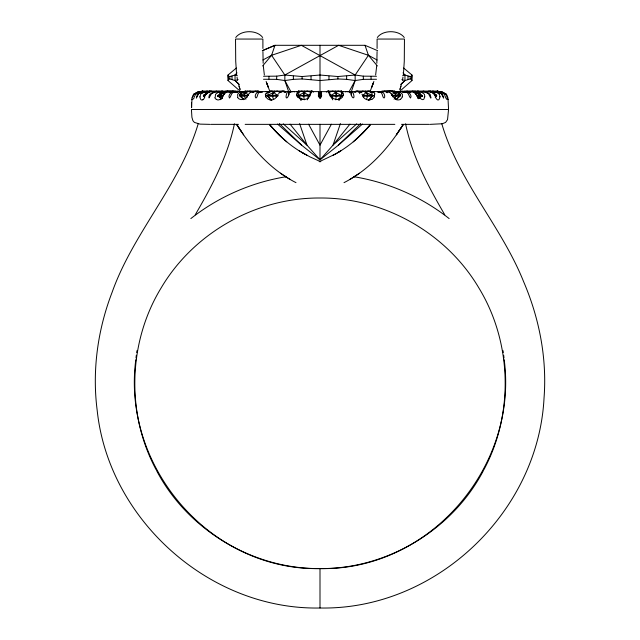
<?xml version="1.0" encoding="UTF-8"?>
<svg xmlns="http://www.w3.org/2000/svg" width="640" height="640" viewBox="0 0 640 640"><rect width="100%" height="100%" fill="white"/><g stroke="black" fill="none" stroke-linecap="round" stroke-linejoin="round"><path stroke-width="0.96" d="M310.528 92.176L310.768 91.624L318.792 91.608C319.208 93.368 317.784 97.496 320.192 97.984C321.8 97.496 320.952 92.264 321.184 95.12C321.2 100 318.016 97.832 318.792 93.312M321.208 94.304L321.208 91.64L329.28 91.664M359.616 91.664L341.48 91.608L341.536 92.184M318.792 93.048L318.792 91.648M318.792 92.344L318.792 91.936M321.208 93.888L321.208 91.608L321.208 92.048M377.088 48.496L377.096 39.056L404.456 39.056L404.28 61.312L403.432 73.984M321.216 93.312L321.208 93.568M321.208 93.392L321.208 92.224M377.072 51.592L376.832 63.264M321.2 94.4L321.144 95.752L321.176 95.296M284.552 91.792L285.584 91.864M437.576 92.184L437.664 91.624L440.224 91.768A17 17 0 0 1 442.344 92.104L446.432 94.216L447.976 97.952L448.56 109.504L447.536 119.648L445.608 122.408L442.344 123.752L430.224 124.36M199.84 96.928L200.736 94.216A5.264 5.08 58.5 0 1 202.112 93.008L202.256 92.976M329.2 92.544L329.232 91.624M394.072 99.216L396.208 96.128L394.16 92.512L394.24 91.08L397.912 92.512L400.576 94.776M261.688 91.864L259.888 91.608L259.848 92.168M370.808 92.184L371.176 91.664M343.28 94.48L342.52 96.928M359.368 91.624L359.328 92.184M376.696 65.896L375.64 74.976M296.72 94.216L297.24 92.512M270.688 99.992L267.824 96.128L268.08 92.512L270.16 91.08L284.088 91.08L285.472 92.032L284.088 91.08M310.504 92.424L310.304 94.216M387.24 91.664L386.76 92.184M191.52 102.976L191.584 107.728L192.016 98.008M430.656 97.936L428.528 93.8L425.336 92.112A16.976 14.704 -89.9 0 0 423.504 91.776L423.192 91.736A36.88 31.944 -89.5 0 0 421.912 91.64L417.28 91.624L417.216 92.184M396.624 92.184L396.672 91.624L399.76 92.176M135.808 359.776C121.624 467.024 210.784 570.848 320 568.584C429.216 570.848 518.376 467.024 504.192 359.776M136.016 357.96L136.32 355.232M410.304 91.664L409.656 92.184M443.52 97.936L441.416 93.8L437.856 92.112A16.992 16.408 -89.7 0 0 435.808 91.776L435.456 91.736A36.952 35.704 -89 0 0 434.032 91.64L431.264 91.624L431.184 92.184A4.864 4.832 5.8 0 1 431.128 92.544M424.84 96.928L424.488 94.48A3.976 3.568 -23.1 0 0 424.328 94.224L421.864 92.424A12.304 10.408 87.4 0 0 421.152 92.144M427.2 91.664L426.512 91.624L426.424 92.184M220.008 91.792L220.48 91.624M192.6 97.616L193.728 94.48M436.784 91.664L436.032 91.624L435.944 92.184M443.704 97.92L442.432 94.216L438.48 92.112A16.992 16.408 89.9 0 0 436.432 91.776L434.304 91.624A5.328 5.2 87.7 0 1 434.192 92.552M335.792 99.84L336.336 95.336L335.464 91.08M136.664 352.512L136.944 350.704M304.208 99.84L303.664 95.336L304.536 91.08M303.664 95.336L308.784 95.336L310.008 95.504L310.008 95.96L296.704 95.904L303.664 95.336L304.104 92.512L307.184 91.08L311.336 92.512L311.408 91.08L313.24 91.792M402.424 80.248L402.992 77.152M308.424 97.984L308.784 95.336L310.696 93.216M192.048 97.848L193.568 94.216L197.664 92.112A17 17 0 0 1 199.784 91.776L202.344 91.624L202.432 92.184A4.864 4.848 55.6 0 0 202.44 92.56M234.424 123.8C227.712 156.456 211.864 186.248 195.232 214.8M310.256 94.48L309.192 96.928A6.984 6.48 6.9 0 1 297.984 97.064M265.36 94.216L265.712 96.928M400.936 86.296L399.912 89.552L401.736 83.312M198.304 123.4C180.272 184.728 133.352 232.36 112.064 292.424C97.704 329.752 92.048 370.536 97.176 410.272C108.6 519.712 209.704 610.208 320 608C435.12 610.248 538.176 512.696 544.032 398.072C547.12 358.344 539.288 318.208 523.624 281.696C501.472 226.304 458.4 181.112 441.696 123.4M402.368 96.928L402.4 94.48A3.976 3.272 -44.6 0 0 402.328 94.192L400.336 92.424A12.312 8.344 88.1 0 0 399.768 92.128M262.656 65.92L271.584 55.304L274.976 45.304L365.024 45.304L377.672 50.688M340.392 123.624L333.016 145.168L320 159.832L301.584 145.168L277.56 124.064M351.304 91.784L355.152 80.544L355.152 75.024L368.416 55.304L365.024 45.304M373.88 81.44L371.736 87.208L373.528 82.472M321.496 95.96L321.6 95.336L321.656 95.96M372.68 84.736L373.24 83.224M318.504 95.504L318.4 96.128L318.344 95.504M240.784 91.752L228.024 80.544L228.472 79.36L228.024 75.024L236.352 68.024M370.488 90.472L372.52 85.16M194.256 96.928L195.512 94.48M436.656 95.336L435.104 95.504L435.656 96.128C439.32 95.72 431.528 92.328 430.48 91.08L436.656 95.336L436.656 96.128L435.232 97.368M235.76 37.496C241.336 29.768 257.096 29.768 262.68 37.496M377.32 37.496C382.904 29.768 398.664 29.768 404.24 37.496M399.216 91.752L411.976 80.544L411.528 79.36L411.976 75.024L403.648 68.024M277.912 94.48L276.624 96.928M307.28 99.84L308.784 96.128M339.16 100.344L342.392 92.512L341.352 91.08L327.896 91.08L326.408 91.792M415.752 94.632L416.656 92.512L415.616 91.08C409.44 90.864 403.912 91.088 398.232 91.864M366.44 99.504L367.904 95.336L365.344 91.08M273.56 99.504L272.096 95.336L274.656 91.08M268.08 92.512L272.192 91.08L277.128 95.336L277.128 96.128L267.824 96.128L266.192 95.56L272.096 95.336L273.384 92.512L277.128 91.08L280.872 92.512L282.048 91.08L284.52 91.936M374.296 96.928L374.648 94.232M431.008 97.92L430.088 94.216L426.544 92.112A16.976 14.704 89.9 0 0 424.72 91.776L422.808 91.624L426.512 91.624M483.816 469.824C514.008 413.824 512.04 342.352 478.928 288.04C446.488 232.944 383.928 197.512 320 198.008C256.072 197.512 193.512 232.944 161.072 288.04C127.96 342.352 125.992 413.824 156.184 469.824M204.36 96.928L205.976 94.216M196.488 97.92L198.584 93.8L202.144 92.112A16.992 16.408 89.9 0 1 204.192 91.776L208.736 91.624L208.816 92.184M331.4 124.208L320 145.168L308.6 124.208M348.976 91.896L355.152 80.544L363.312 79.36L376.496 79.264M248.44 94.48L247.008 96.928M483.408 470.64C452.344 530.04 387.032 569.192 320 568.584C252.968 569.192 187.656 530.04 156.592 470.64M220.568 93.928L221.408 92.512C227.84 89.328 235.168 91.24 241.768 91.864M243.784 99.696L240.408 96.128L240.408 95.336L242.088 92.512L245.064 91.08L258.52 91.08L260.752 92.152M248.584 94.216L250.232 92.424M222.344 96.928L223.816 94.48M420.856 95.504L421.92 96.128L422.024 95.504M402.872 125.168L396.336 134.856L403.064 124.88L398.776 131.336C384.784 152.304 366.68 171.136 344 182.648M338.6 99.992L341.2 96.128L343.296 95.56L329.992 95.504L329.992 95.96L331.216 96.128L341.2 96.128M245.928 99.216L243.792 95.336L245.832 92.512L247.872 91.08M223.448 91.08L202.184 91.08L201.152 92.512L202.864 91.936M243.904 99.44L239.344 95.56L243.792 95.336L245.84 92.512L249.992 91.08L253.072 92.512L255.28 91.08L258.696 92.224M218 95.56L220.688 95.336L224.384 91.08M300.84 100.344L297.608 92.512L298.648 91.08L312.104 91.08L313.592 91.792M369.312 99.992L372.176 96.128L371.92 92.512L369.84 91.08L355.912 91.08L354.528 92.032M224 94.216L226.232 92.424M349.928 124.144L333.016 145.168L356.752 123.848M355.48 91.936L357.952 91.08L359.128 92.512L362.872 91.08L372.176 95.336L373.808 95.56L372.176 96.128L362.872 96.128L362.872 95.336L367.808 91.08L371.92 92.512M228.472 76.16L229.8 76.536L235.048 75.024L236.944 72.752M353.248 141.856L363.144 132.68L370.4 124.6M339.056 98.304L338.952 98.432A4.936 3.296 6.8 0 1 337.64 99.544M332.488 155.608C346.992 148.104 359.736 137.448 370.144 124.912L368.12 127.272M368.352 100.408L372.176 96.128M417.392 98.272L419.312 96.128L422.024 95.96M367.856 127.576L355.776 139.696M396.216 99.696L399.592 96.128L399.592 95.336L394.168 92.512L391.6 95.336L400.656 95.56L396.096 99.44M195.728 94.216L198.64 92.424A12.304 12 83.8 0 1 199.464 92.184L205.696 91.624A5.328 5.144 -89.6 0 0 205.856 92.536M222.608 98.272L220.688 96.128L220.688 95.336L223.344 92.512L226 91.08M290.072 124.144L306.984 145.168L320 159.832L338.416 145.168L360.6 123.624M400.664 84.712L404.952 80.544L410.2 78.96L411.528 79.36M239.696 94.776L242.088 92.512L245.76 91.08L245.832 92.512L248.4 95.336L243.792 95.336M221.296 98.776L218.416 96.128L218.416 95.336L221.408 92.512L224.16 91.432M418.704 98.776L421.584 96.128L421.584 95.336L418.592 92.512L415.616 91.08M401.248 83.88L404.952 80.544L404.952 75.024L403.056 72.752M338.416 145.168L362.44 124.064M418.76 98.6L421.584 96.128M219.408 94.208L221.408 92.512M239.424 94.776L242.088 92.512M190.856 218.576C218.488 196.776 251.776 182.232 286.52 176.664M221.24 98.6L217.976 95.96L219.144 95.96L219.144 95.504M403.616 92.032L404.976 91.08M268.776 92.032L270.16 91.08M356.08 175.528L359.48 173.2M331.576 97.984L331.216 95.336L338.112 91.08L342.392 92.512M353.584 177.144L356.544 175.224L350.128 179.256L350.616 178.96M337.888 152.608L340.76 150.872L335.192 154.152M218.416 95.336L223.344 92.512L227.632 91.08L229.84 92.512L232.912 91.08L236.232 92.224M263.504 76.256L276.688 76.16L284.848 75.024L338.632 45.304L368.416 55.304L377.112 60M239.48 92.512L237.712 94.216A3.976 3.192 53.1 0 0 237.648 94.504L237.76 97.264M335.408 154.032L319.232 161.776M239.336 84.712L235.048 80.544L235.048 75.024L236.784 74.088M262.888 60L271.584 55.304L301.368 45.304L355.152 75.024L363.312 76.16L376.496 76.256M381.112 92.152L383.104 91.08M298.8 95.336L304.096 92.512L308.784 95.336M240.408 95.336L245.832 92.512M267.824 95.336L273.368 92.512M208.656 91.792L207.112 91.08L202.96 92.512L202.888 91.08L199.208 92.512L202.184 91.08M297.16 91.792L298.648 91.08M379.248 92.152C385.696 90.376 395.344 88.784 400.304 94.776M431.344 91.792L432.888 91.08L437.04 92.512L437.112 91.08L440.792 92.512L437.816 91.08L416.552 91.08M210.536 91.08C207.592 90.96 205.768 95.872 203.344 95.336L209.52 91.08L207.44 92.512L211.56 91.08L212.744 92.512L216.488 91.08L220.224 92.512L218.944 91.08M269.632 91.792L271.176 91.08M355.384 91.792L356.936 91.08M416.024 91.792L417.576 91.08M217.896 92.512L215.664 94.216A3.976 3.576 35.2 0 0 215.512 94.48L215.224 97.264M218.416 96.128L223.464 95.96L223.464 95.504L220.688 95.336M199.216 92.504L202.536 91.08M297.336 91.792L299 91.08M326.584 91.792L328.248 91.08M262.352 50.672L274.96 45.304L262.328 50.688M354.416 91.864L355.448 91.792M414 91.08L416.648 92.504L419.312 95.336L419.312 96.128L416.536 95.96L416.536 95.504L422 95.56M326.76 91.792L328.592 91.08L328.664 92.512L332.816 91.08L341.2 95.336M379.424 92.152L382.176 91.08M401.024 91.792L402.864 91.08M436.592 95.96L435.656 96.128L435.656 95.336L432.56 92.512L429.464 91.08M421.272 91.936L423.512 91.08L427.256 92.512L428.44 91.08L432.56 92.512M200.816 91.712L197.744 92.176A12.304 12.296 -59 0 0 196.896 92.408L193.936 94.216A3.976 3.6 -32.6 0 0 193.656 94.432M416.128 91.936L418.592 91.08M403.768 92.224L407.088 91.08L410.16 92.512L412.368 91.08L416.656 92.512L421.584 95.336M297.608 92.512L301.888 91.08L304.096 92.512M381.304 92.224L384.72 91.08L386.928 92.512L390.008 91.08L394.16 92.512L396.208 95.336M226.848 92.176L235.432 91.64A37.056 26.2 -89.6 0 0 234.392 91.736L234.136 91.768A17.016 12.032 -89.9 0 0 232.632 92.112C230.352 92.448 227.864 96.12 229.496 98.008C231.264 96.352 231.048 92.464 234.344 92.112A17.008 12.032 90 0 1 235.848 91.776L244.36 91.616M228.472 79.36L229.8 78.96L235.048 80.544L238.136 79.6M203.6 95.904C203.24 94.808 203.096 96.432 204.344 96.128L204.344 95.336L204.896 95.504L204.896 95.96L203.344 96.128L204.768 97.368M402.64 75.704L404.952 75.024L410.2 76.536L411.528 76.16M436.096 95.96L436.592 95.504M298.312 91.664L298.464 92.184M240.408 96.128L247.168 95.96L247.168 95.504M378.312 91.864L381.16 91.768A17 8.504 90 0 1 382.216 92.104C384.408 92.656 385.584 97.192 384.032 98.008C382.16 97.304 382.928 92.752 380.128 92.112A17 8.504 -89.9 0 0 379.064 91.776L378.88 91.736A37 18.512 -89.7 0 0 378.144 91.64L377.96 91.624M399.592 96.128L392.832 95.96L392.832 95.504M362.872 95.336L372.176 95.336M288.288 91.624L288.192 91.64A36.936 9.544 -89.7 0 0 287.816 91.744L287.72 91.768A16.992 4.392 -89.9 0 0 287.168 92.112C284.088 100.576 288.296 99.256 289.504 92.112A16.992 4.392 90 0 1 290.056 91.776L290.624 91.624M263.504 79.264L276.688 79.36L284.848 80.544L293.352 79.36L302.104 78.96L320 80.544L337.896 78.96L346.648 79.36L355.152 80.544M271.584 55.304L284.848 75.024L302.104 76.536L320 75.024L337.896 76.536L355.152 75.024M298.52 91.608L280.384 91.664A23.208 7.392 82.7 0 0 279.44 92.36M272.096 95.336L277.128 95.336M268.824 91.664L269.192 92.184M371.544 91.648L371.984 91.608M373.632 91.648L374.072 91.608M259.944 91.624L259.76 91.64A36.872 18.424 -89.7 0 0 259.024 91.744L258.848 91.776A16.976 8.488 -89.9 0 0 257.784 92.112C255.896 92.76 254.152 96.696 256.008 98.008C258.064 96.84 257.008 92.824 259.88 92.112A16.976 8.488 90 0 1 260.936 91.776L262.04 91.624M434.44 95.56L435.104 95.504M270.376 91.608L253.184 91.624L250.68 92.176A12.304 6.568 88.4 0 0 250.248 92.496M242.824 91.664L243.376 92.184M222.088 91.664L222.72 91.624L222.784 92.184M200.88 91.68L202.344 91.624L201.576 91.664M395.648 91.616L402.856 91.64A34.44 24.36 -89.6 0 1 404.152 91.768A17.016 12.024 -89.9 0 1 405.656 92.104C408.96 92.464 408.728 96.36 410.504 98.008C412.12 96.104 409.648 92.456 407.36 92.112A17.008 12.024 90 0 0 405.864 91.776L404.304 91.624L409.728 91.624M212.8 91.664L216.88 91.64A37.032 32.056 -89.5 0 0 215.6 91.736L215.288 91.768A17 14.72 -89.9 0 0 213.448 92.112L209.904 94.216L208.992 96.28L209.04 97.968L211.464 93.8L214.656 92.112A17 14.72 89.9 0 1 216.496 91.776L222.72 91.624M208.016 91.664L208.736 91.624M205.696 91.624L205.344 91.64A36.952 35.696 -89 0 0 203.92 91.736L203.568 91.768A16.992 16.408 -89.7 0 0 201.52 92.112L197.568 94.216L196.304 97.936M217.776 95.96L219.056 95.904M369.624 91.608L386.824 91.624M434.304 91.624L436.032 91.624M448.56 109.504L191.44 109.504L191.92 117.304L192.92 120.72L194.392 122.408L200.016 124.12L209.776 124.36M210.648 124.36L238.48 124.36M245.16 124.36L394.84 124.36M401.52 124.36L429.352 124.36M439.12 91.68L437.664 91.624L438.424 91.664M431.264 91.624L431.984 91.664M422.224 95.96L420.944 95.56M417.28 91.624L421.144 92.176M204.896 95.504L205.56 95.56M268.016 91.608L268.456 91.648M265.928 91.608L266.368 91.648M439.184 91.712L442.256 92.176A12.304 12.296 59.1 0 1 443.104 92.408L446.064 94.216A3.976 3.6 32.6 0 1 446.344 94.432M437.536 91.712L438.528 91.808M351.712 91.624L352.28 91.768A16.992 4.4 90 0 1 352.832 92.104C356.064 100.208 351.592 99.264 350.496 92.112A16.992 4.4 -89.9 0 0 349.944 91.776L349.856 91.736A36.936 9.568 -89.7 0 0 349.472 91.64L349.376 91.624M353.48 176.664C388.224 182.232 421.512 196.776 449.144 218.576M444.272 94.216L441.632 92.512A11.864 11.576 -76.5 0 0 440.544 92.176L440.04 92.056A23.2 22.392 -45.8 0 0 436.776 91.8M435.12 92.048L435.376 92.112A10.68 10.256 -82 0 1 437.784 92.888M341.536 91.624L342.504 92.176M235.048 75.024L237.36 75.704M401.864 79.6L404.952 80.544M437.136 91.936L438.848 92.512L437.816 91.08M221.408 91.08L223.872 91.936M441.632 92.512L441.36 92.424A12.304 12 -83.8 0 0 440.536 92.184M415.84 91.432L418.592 92.512L420.592 94.208M237.136 91.08L238.976 91.792M257.824 91.08L260.576 92.152M320.768 161.776L309.976 156.872L299.24 150.872L307.512 155.608M437.464 91.08L440.784 92.504M341 91.08L342.664 91.792M311.752 91.08L313.416 91.792M368.824 91.08L370.368 91.792A24.144 12.08 -90 0 1 371.544 91.664M283.064 91.08L284.616 91.792M222.424 91.08L223.976 91.792M341.352 91.08L342.84 91.792M296 182.648C270.928 169.976 251.736 148.344 236.936 124.88L243.664 134.856M413.968 92.512L416 94.216M403.216 74.088L404.952 75.024M256.896 91.08L258.888 92.152M304.808 154.152L301.912 152.488M286.416 177.144L289.872 179.256L289.384 178.96M299.448 150.992C288.208 144.032 278.32 135.032 269.856 124.912L279.272 135.112L286.752 141.856M283.92 175.528L286.888 177.448L280.52 173.2L280.96 173.504M369.84 91.08L371.224 92.032M392.128 91.08L394.16 92.504M235.024 91.08L236.384 92.032M389.92 92.512L391.416 94.216M235.048 80.544L238.752 83.88M283.248 123.848L306.984 145.168L299.608 123.624M284.224 139.696L274.2 129.864M279.4 123.624L301.584 145.168M416.656 92.512L419.312 95.336M329.304 93.216L331.216 95.336M267.824 96.128L271.648 100.408M269.6 124.6L271.88 127.272M368.416 55.304L377.344 65.92M434.024 94.216L435.64 96.928M439.264 94.216L440.16 96.928M331.048 97.264L329.744 94.48M393.24 97.264L391.568 94.48M444.488 94.48C446.28 100.448 449.12 102.024 446.272 94.48M363.384 96.928L362 94.248M298.8 96.128L301.4 99.992M342.696 92.424L343.28 94.216M237.128 125.168L241.432 131.632M297.704 97.264L296.72 94.48M417.864 97.264L416.184 94.48M397.912 92.512L399.592 95.336M418.592 92.512L419.432 93.928M444.768 214.8C428.136 186.248 412.288 156.456 405.576 123.8M284.848 75.024L284.848 80.544L291.024 91.896M366.616 92.512L367.904 95.336M223.344 92.512L224.248 94.632M331.216 96.128L332.72 99.84M266.472 82.472L269.512 90.472M267.48 85.16L268.264 87.208L266.12 81.44M266.76 83.224L267.32 84.736M284.848 80.544L288.696 91.784M239.064 86.296L240.088 89.552L238.264 83.312M237.008 77.152L237.576 80.248M204.056 92.184L203.968 91.624M213.576 92.184L213.488 91.624M264.36 74.976L263.304 65.896M329.696 94.216L329.504 92.512M335.896 92.512L336.336 95.336M503.056 350.704L503.336 352.512M329.472 92.176L329.464 92.112A11.864 0.568 -87.1 0 0 329.464 92.352M230.352 92.184L230.272 91.624M253.24 92.184L253.184 91.624M503.68 355.232L503.984 357.96M236.568 73.984L235.72 61.312L235.528 39.056L262.888 39.056L262.912 48.496M280.704 92.544L280.632 91.624M380.152 92.168L380.112 91.608A5.328 2.848 89.4 0 1 380.024 92.56M318.832 95.392L318.864 95.824L318.824 95.208M310.784 92.184L310.768 91.624M263.168 63.264L262.928 51.592M318.792 94.048L318.784 93.12M421.92 95.336L421.92 96.128M421.688 95.504L421.688 95.96M421.192 95.504L421.192 95.96M420.056 95.504L420.056 95.96M418.48 95.504L418.48 95.96M411.976 75.024L411.976 80.544M410.2 76.536L410.2 78.96M408 76.16L408 79.36M400.184 95.504L400.184 95.96M398.896 95.504L398.896 95.96M397.2 95.504L397.2 95.96M395.144 95.504L395.144 95.96M373.04 95.504L373.04 95.96M371.216 95.504L371.216 95.96M371.056 76.536L371.056 78.96M369.08 95.504L369.08 95.96M366.688 95.504L366.688 95.96M364.16 95.504L364.16 95.96M363.312 76.16L363.312 79.36M346.648 76.16L346.648 79.36M342.288 95.504L342.288 95.96M340.056 95.504L340.056 95.96M337.896 76.536L337.896 78.96M337.616 95.504L337.616 95.96M335.048 95.504L335.048 95.96M332.48 95.504L332.48 95.96M328.968 76.16L328.968 79.36M320 45.304L320 98.44M320 124.288L320 159.832M320 568.592L320 607.992M311.032 76.16L311.032 79.36M307.52 95.504L307.52 95.96M304.952 95.504L304.952 95.96M302.384 95.504L302.384 95.96M302.104 76.536L302.104 78.96M299.944 95.504L299.944 95.96M297.712 95.504L297.712 95.96M293.352 76.16L293.352 79.36M276.688 76.16L276.688 79.36M275.84 95.504L275.84 95.96M273.312 95.504L273.312 95.96M270.92 95.504L270.92 95.96M268.944 76.536L268.944 78.96M268.784 95.504L268.784 95.96M266.96 95.504L266.96 95.96M244.856 95.504L244.856 95.96M242.8 95.504L242.8 95.96M241.104 95.504L241.104 95.96M239.816 95.504L239.816 95.96M232 76.16L232 79.36M229.8 76.536L229.8 78.96M228.024 75.024L228.024 80.544M221.52 95.504L221.52 95.96M219.944 95.504L219.944 95.96M218.808 95.504L218.808 95.96M218.312 95.504L218.312 95.96M218.144 95.504L218.144 95.96M218.08 95.336L218.08 96.128M203.912 95.504L203.904 95.96M244.144 91.608A5.344 3.624 -89.3 0 1 244.04 92.52M395.816 92.584A5.344 3.784 89.9 0 1 395.696 91.624M422.848 91.632A5.328 4.72 88.9 0 1 422.72 92.552M421.72 91.64A5.328 4.616 -89.8 0 1 421.576 92.576M404.352 91.632A5.328 3.912 89.2 0 1 404.248 92.552M402.752 91.648A5.328 3.768 -89.9 0 1 402.632 92.592M378.136 91.656A5.328 2.664 -89.9 0 1 378.048 92.632M351.752 91.64A5.328 1.584 89.5 0 1 351.28 95.12M349.56 91.688A5.328 1.384 -89.9 0 1 349.504 92.736M290.688 92.512A5.328 1.168 89.5 0 1 290.648 91.616M288.808 94.808A5.328 1.376 -89.9 0 1 288.456 91.584M262.136 92.528A5.328 2.48 89.4 0 1 262.056 91.624M260.152 92.472A5.328 2.664 -89.9 0 1 260.088 91.608M237.512 92.536A5.328 3.616 89.3 0 1 237.408 91.624M235.896 92.504A5.328 3.768 -89.9 0 1 235.8 91.616M218.528 92.544A5.328 4.504 89 0 1 218.392 91.624M217.384 92.52A5.328 4.616 -89.8 0 1 217.256 91.624M206.376 92.184A5.328 5.088 88.3 0 1 206.304 91.632M202.104 92.544A5.328 5.328 77.3 0 1 201.952 91.632M201.992 92A5.328 5.328 0 0 1 201.944 91.632M438.008 92A5.328 5.32 -77.2 0 0 438.048 91.632A5.328 5.328 0 0 1 437.904 92.552M433.76 91.632A5.328 5.144 -89.6 0 1 433.688 92.192M438.384 91.648A34.36 34.36 0 0 1 440.224 91.768M200.144 91.736A36.96 36.96 0 0 1 201.616 91.64M266.368 91.664A24.168 12.08 -90 0 1 267.52 91.848M268.456 91.664A24.168 12.08 89.8 0 1 269.616 91.848M291.608 91.664A24.152 6.248 -90 0 1 292.208 91.856M293.944 91.664A24.152 6.248 89.9 0 1 294.544 91.856M318.32 93.144A4.936 0.92 81.8 0 1 318.592 92.536M345.456 91.84A24.152 6.256 -90 0 1 346.056 91.664M347.792 91.84A24.152 6.256 89.9 0 1 348.392 91.664M372.48 91.84A24.144 12.08 89.8 0 1 373.632 91.664M439.864 96.584A6.952 2.632 78.7 0 1 435.512 97.296M437.808 93.136A5.264 4.992 -14.6 0 1 439.248 94.232M431.984 91.576A23.216 21.832 69.4 0 1 435.136 91.896M427.184 91.792A23.192 20.512 -67.1 0 1 430.12 92.088M430.368 92.08A10.68 9.504 -77.2 0 1 432.616 92.808M432.736 92.792A5.264 4.424 75.4 0 1 434.24 93.944M413.16 92.128A11.864 8.776 -85.6 0 1 413.992 92.44M416.064 94.032A3.976 1.904 65.9 0 1 416.264 94.312M424.392 96.544A6.984 2.968 65.9 0 1 422.624 99.64A6.984 2.968 65.9 0 1 418.632 96.048M410.288 91.792A23.2 17.24 -74.2 0 1 412.752 92.04M389.336 92.088A11.864 6.4 -86.5 0 1 389.944 92.384M391.4 93.84A3.976 1.008 68.3 0 1 391.576 94.128M395.576 98.632A6.696 4.184 61.7 0 1 393.712 96.728M400.56 99.264A7.32 5.656 71.9 0 1 395.472 99.184M402.208 96.824A6.64 5.216 69.8 0 1 400.528 99.2M387.224 91.792A23.24 12.792 -77.4 0 1 389.048 91.976M371.928 99.12A7.016 6.368 64.4 0 1 363.256 97.032M374.24 96.896A6.632 6.024 59.6 0 1 372.024 99.288M374.096 92.904A5.264 3.224 -66.9 0 1 374.92 93.904M372.816 91.968A10.68 5.16 -87.5 0 1 374.048 92.568M371.168 91.576A23.224 10.216 82.3 0 1 372.656 91.736M359.584 91.832A23.224 7.456 -78.9 0 1 360.664 91.856M360.712 91.984A10.68 3.368 -83.9 0 1 361.56 92.112M361.36 92.36A5.264 1.176 81.9 0 1 361.92 92.696M329.984 94.736A3.976 0.912 68.4 0 1 329.928 94.496M342.448 96.888A6.984 6.176 37.5 0 1 331.56 96.88M343.408 94.104A3.976 2.04 -61.9 0 1 343.424 94.368M342.504 92.008A12.304 2.712 88.6 0 1 342.704 92.2M328.96 93.792A23.184 1.624 -79.5 0 1 329.328 92.808M297.264 93A11.864 2.52 -87 0 1 297.512 92.568M296.872 94.592A3.976 1.816 66.3 0 1 296.864 94.336M310.512 93.968A3.976 1.184 -64.9 0 1 310.48 94.232M310.592 94.072A12.304 0.496 88.6 0 1 310.6 93.672M297.496 93.144A23.192 4.336 -79.3 0 1 298.224 92.296M276.648 96.952A6.952 6.304 -64.4 0 1 265.872 96.832M277.928 96.032A5.264 0.424 -71.9 0 1 278.2 95.28M278.696 93.776A10.68 2.952 -87.7 0 1 279.336 92.64M267.304 92.48A23.192 9.976 -78.4 0 1 268.792 91.92M266.208 93.784A10.68 4.744 -83.5 0 1 267.248 92.68M265.68 94.576A5.264 2.76 80.7 0 1 266.152 93.384M239.504 92.632A11.864 7.968 -86 0 1 240.256 92.272M247.176 97.08A6.984 5.776 -48.9 0 1 237.504 97.464M248.448 94.84A3.976 0.688 -65.7 0 1 248.568 94.616M240.624 92.328A23.208 14.944 -76.2 0 1 242.808 91.856M217.92 92.584A11.864 9.976 -84.6 0 1 218.856 92.232M216.328 99.344A6.696 4.608 -59.4 0 1 214.784 97.648M220.28 99.184A7.32 4.416 -75.7 0 1 216.36 99.296M222.616 97.328A6.64 3.856 -74.7 0 1 220.304 99.672M223.904 94.648A3.976 1.592 -63.8 0 1 224.064 94.4M226.248 92.464A12.312 9.04 88 0 1 226.856 92.208M219.336 92.248A23.248 18.944 -71.6 0 1 222.072 91.832M202.84 99.52A7.016 2.656 -78.7 0 1 200 96.736M204.552 97.704A6.632 2.392 -76.9 0 1 202.768 99.888M206.184 94.472A5.264 3.832 -63.2 0 1 207.424 93.344M207.496 93.08A10.68 9.344 -85.4 0 1 209.648 92.184M209.864 92A23.24 20.68 74.8 0 1 212.8 91.592M204.904 92.2A23.232 21.584 -60.5 0 1 208.008 91.816M202.32 93.112A10.68 10.08 -72.2 0 1 204.648 92.232M196.624 92.528A11.864 11.84 -43.1 0 1 197.744 92.192M194.208 97.792A6.984 1.984 -67.3 0 1 191.648 99.528M195.608 94.544A3.976 3.008 -51.7 0 1 195.808 94.296M198.304 92.16A23.192 22.744 -21 0 1 201.584 91.808M198.368 92.504A11.864 11.576 76.5 0 1 199.456 92.176M193.8 94.52A3.976 3.44 -36.4 0 1 194 94.264M201.24 91.944A23.2 22.4 45.7 0 1 202.48 91.832M442.256 92.192A11.864 11.84 43.1 0 1 443.376 92.528M448.352 99.528A6.984 1.984 67.3 0 1 448.232 99.6M438.424 91.808A23.184 22.736 21 0 1 441.696 92.16M444.352 94.136A3.976 3.24 51.9 0 1 444.576 94.408M446 94.264A3.976 3.44 36.4 0 1 446.2 94.52M426.712 92.24A4.864 4.016 -84.9 0 1 426.64 92.624M422.16 96.496A7.088 6.04 57.2 0 1 421.76 96.528M421.736 96.232A3.336 2.672 40.5 0 1 422.104 96.336M410.024 92.28A4.864 3.176 -86.2 0 1 409.96 92.688M387.192 92.368A4.864 2.112 -86.8 0 1 387.128 92.824M359.744 92.952A4.864 0.904 -87.1 0 1 359.656 93.656M298.96 93.152A4.864 1.6 -86.9 0 1 298.928 92.032M269.608 92.576A4.864 2.736 -86.5 0 1 269.584 92.096M243.736 92.632A4.864 3.68 -85.6 0 1 243.68 92.128M259.488 92.096A4.928 3.224 86.5 0 1 259.464 92.424M223.136 93.008A4.864 4.376 -83.4 0 1 222.976 92.152M208.944 92.528A4.864 4.776 -74.9 0 1 208.888 92.176M436.128 92.208A4.864 4.584 -81.3 0 1 436.048 92.592M437.48 92.168A4.864 4.68 -64.5 0 1 437.408 92.528M204.312 92.496A4.864 4.208 76.5 0 1 204.24 92.152M217.936 96.608A3.336 2.408 -36.4 0 1 218.272 96.488M218.304 96.168A7.088 5.808 -42.6 0 1 217.92 96.16M213.912 92.464A4.864 3.456 80.4 0 1 213.84 92.136M230.736 92.416A4.864 2.464 82.2 0 1 230.68 92.104M253.64 92.304A4.864 1.304 83 0 1 253.6 92.032M302.752 99.232A4.928 2.976 1.6 0 1 301.4 98.312M311.2 92.504A4.864 1.192 83.1 0 1 311.224 93.032M341.888 92.296A4.864 2.368 82.3 0 1 341.768 93.904M371.096 92.248A4.864 3.376 80.7 0 1 371.056 92.832M379.928 92.608A4.928 3.808 -79.7 0 1 379.896 92.216M396.824 92.216A4.864 4.152 77 0 1 396.76 92.784M417.32 92.2A4.864 4.656 66.4 0 1 417.136 93.104"/></g></svg>
